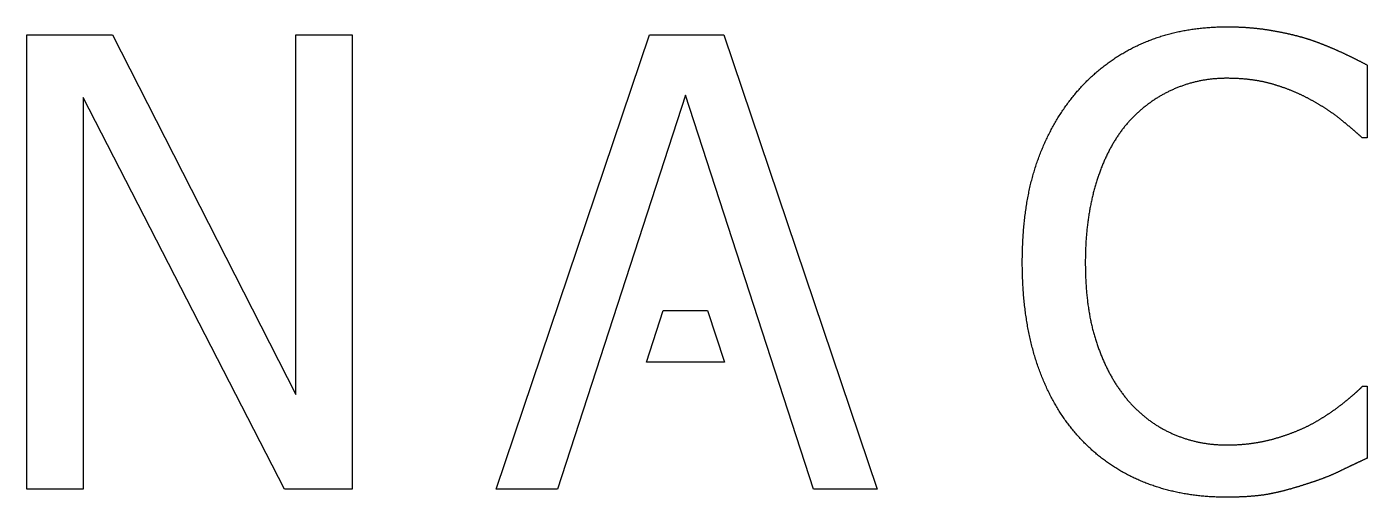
# Model space of a CAD drawing. Extents: x 63 to 563, y 268 to 768.
# Drawn here: x 335.1 to 423.5, y 410.7 to 441.8 of the extents above; entities that cross this region are included whole.
import ezdxf

# ---------------------------------------------------------------- set-up
doc = ezdxf.new("R2010")
doc.units = 0
doc.header["$LTSCALE"] = 2
doc.header["$MEASUREMENT"] = 0
doc.layers.get('0').update_dxf_attribs({"linetype": 'CONTINUOUS'})

msp = doc.modelspace()

# ---------------------------------------------------------------- linework, layer by layer
at = {"color": 1}
for points in [[(423.135, 434.491), (423.118, 434.506), (423.1, 434.522), (423.083, 434.538), (423.065, 434.554), (423.047, 434.57), (423.029, 434.586), (423.011, 434.602), (422.992, 434.619), (422.974, 434.635), (422.955, 434.652), (422.936, 434.668), (422.917, 434.685), (422.898, 434.702), (422.879, 434.719), (422.86, 434.736), (422.84, 434.753), (422.82, 434.77), (422.801, 434.787), (422.781, 434.805), (422.761, 434.822), (422.74, 434.84), (422.72, 434.857), (422.699, 434.875), (422.679, 434.893), (422.658, 434.911), (422.637, 434.929), (422.616, 434.947), (422.595, 434.966), (422.573, 434.984), (422.552, 435.002), (422.53, 435.021), (422.508, 435.039), (422.486, 435.058), (422.464, 435.077), (422.442, 435.096), (422.419, 435.115), (422.397, 435.134), (422.374, 435.153), (422.351, 435.173), (422.328, 435.192), (422.305, 435.212), (422.282, 435.231), (422.258, 435.251), (422.235, 435.271), (422.211, 435.291), (422.187, 435.311), (422.163, 435.331), (422.139, 435.351), (422.115, 435.371), (422.09, 435.392), (422.066, 435.412), (422.041, 435.433), (422.016, 435.453), (421.991, 435.474), (421.966, 435.495), (421.941, 435.516), (421.915, 435.537), (421.89, 435.558), (421.864, 435.579), (421.838, 435.601), (421.812, 435.622), (421.786, 435.643), (421.759, 435.665), (421.733, 435.686), (421.706, 435.708), (421.679, 435.729), (421.652, 435.75), (421.625, 435.772), (421.597, 435.793), (421.569, 435.814), (421.542, 435.836), (421.514, 435.857), (421.485, 435.878), (421.457, 435.9), (421.428, 435.921), (421.4, 435.942), (421.371, 435.963), (421.342, 435.985), (421.312, 436.006), (421.283, 436.027), (421.253, 436.048), (421.223, 436.07), (421.193, 436.091), (421.163, 436.112), (421.133, 436.133), (421.102, 436.154), (421.071, 436.175), (421.041, 436.196), (421.009, 436.217), (420.978, 436.239), (420.947, 436.26), (420.915, 436.281), (420.883, 436.302), (420.851, 436.323), (420.819, 436.344), (420.787, 436.365), (420.754, 436.386), (420.721, 436.407), (420.689, 436.428), (420.655, 436.449), (420.622, 436.47), (420.589, 436.491), (420.555, 436.512), (420.521, 436.533), (420.487, 436.553), (420.453, 436.574), (420.419, 436.595), (420.384, 436.616), (420.35, 436.637), (420.315, 436.658), (420.28, 436.679), (420.244, 436.7), (420.209, 436.72), (420.173, 436.741), (420.137, 436.762), (420.101, 436.783), (420.065, 436.803), (420.029, 436.824), (419.992, 436.845), (419.956, 436.866), (419.919, 436.886), (419.882, 436.907), (419.844, 436.928), (419.807, 436.948), (419.771, 436.968), (419.735, 436.988), (419.699, 437.008), (419.662, 437.027), (419.626, 437.047), (419.589, 437.066), (419.553, 437.085), (419.516, 437.104), (419.479, 437.123), (419.442, 437.142), (419.405, 437.161), (419.368, 437.179), (419.331, 437.198), (419.293, 437.216), (419.256, 437.234), (419.218, 437.252), (419.18, 437.27), (419.143, 437.288), (419.105, 437.306), (419.067, 437.324), (419.029, 437.341), (418.991, 437.359), (418.952, 437.376), (418.914, 437.393), (418.875, 437.41), (418.837, 437.427), (418.798, 437.444), (418.759, 437.461), (418.72, 437.478), (418.681, 437.494), (418.642, 437.511), (418.603, 437.527), (418.564, 437.543), (418.524, 437.559), (418.485, 437.575), (418.445, 437.591), (418.405, 437.607), (418.366, 437.622), (418.326, 437.638), (418.286, 437.653), (418.245, 437.668), (418.205, 437.684), (418.165, 437.699), (418.124, 437.714), (418.084, 437.728), (418.043, 437.743), (418.002, 437.758), (417.962, 437.772), (417.921, 437.786), (417.88, 437.801), (417.838, 437.815), (417.797, 437.829), (417.756, 437.843), (417.714, 437.856), (417.673, 437.87), (417.631, 437.884), (417.589, 437.897), (417.547, 437.91), (417.505, 437.924), (417.463, 437.937), (417.421, 437.95), (417.379, 437.963), (417.336, 437.975), (417.294, 437.988), (417.251, 438), (417.208, 438.013), (417.165, 438.025), (417.122, 438.037), (417.078, 438.048), (417.035, 438.06), (416.991, 438.071), (416.947, 438.082), (416.902, 438.093), (416.858, 438.103), (416.813, 438.114), (416.768, 438.124), (416.723, 438.134), (416.678, 438.144), (416.633, 438.154), (416.587, 438.163), (416.541, 438.172), (416.495, 438.181), (416.449, 438.19), (416.402, 438.199), (416.356, 438.207), (416.309, 438.216), (416.262, 438.224), (416.214, 438.232), (416.167, 438.239), (416.119, 438.247), (416.071, 438.254), (416.023, 438.261), (415.975, 438.268), (415.926, 438.274), (415.878, 438.281), (415.829, 438.287), (415.78, 438.293), (415.731, 438.299), (415.681, 438.305), (415.632, 438.31), (415.582, 438.316), (415.532, 438.321), (415.481, 438.326), (415.431, 438.33), (415.38, 438.335), (415.329, 438.339), (415.278, 438.343), (415.227, 438.347), (415.176, 438.351), (415.124, 438.354), (415.072, 438.357), (415.02, 438.36), (414.968, 438.363), (414.915, 438.366), (414.863, 438.368), (414.81, 438.371), (414.757, 438.373), (414.704, 438.375), (414.65, 438.376), (414.597, 438.378), (414.543, 438.379), (414.489, 438.38), (414.434, 438.381), (414.38, 438.382), (414.325, 438.382), (414.271, 438.383), (414.215, 438.383), (414.155, 438.383), (414.095, 438.382), (414.034, 438.381), (413.974, 438.38), (413.914, 438.378), (413.854, 438.376), (413.795, 438.373), (413.735, 438.37), (413.675, 438.367), (413.616, 438.363), (413.556, 438.359), (413.497, 438.355), (413.438, 438.35), (413.379, 438.344), (413.32, 438.339), (413.261, 438.333), (413.202, 438.326), (413.143, 438.319), (413.085, 438.312), (413.026, 438.304), (412.968, 438.296), (412.909, 438.288), (412.851, 438.279), (412.793, 438.27), (412.735, 438.26), (412.677, 438.25), (412.62, 438.24), (412.562, 438.229), (412.504, 438.218), (412.447, 438.206), (412.39, 438.195), (412.332, 438.182), (412.275, 438.169), (412.218, 438.156), (412.161, 438.143), (412.104, 438.129), (412.047, 438.115), (411.991, 438.1), (411.934, 438.085), (411.878, 438.069), (411.822, 438.053), (411.765, 438.037), (411.709, 438.021), (411.653, 438.003), (411.597, 437.986), (411.541, 437.968), (411.486, 437.95), (411.43, 437.931), (411.374, 437.912), (411.319, 437.893), (411.264, 437.873), (411.209, 437.853), (411.153, 437.832), (411.098, 437.811), (411.044, 437.79), (410.989, 437.768), (410.934, 437.746), (410.879, 437.724), (410.825, 437.701), (410.771, 437.677), (410.716, 437.654), (410.662, 437.63), (410.608, 437.605), (410.554, 437.58), (410.5, 437.555), (410.447, 437.529), (410.393, 437.503), (410.34, 437.477), (410.287, 437.45), (410.235, 437.423), (410.182, 437.396), (410.13, 437.368), (410.078, 437.34), (410.026, 437.312), (409.974, 437.283), (409.923, 437.254), (409.871, 437.224), (409.82, 437.194), (409.77, 437.164), (409.719, 437.134), (409.669, 437.103), (409.618, 437.071), (409.568, 437.04), (409.519, 437.008), (409.469, 436.975), (409.42, 436.943), (409.371, 436.91), (409.322, 436.876), (409.273, 436.842), (409.225, 436.808), (409.176, 436.774), (409.128, 436.739), (409.08, 436.704), (409.033, 436.668), (408.985, 436.632), (408.938, 436.596), (408.891, 436.559), (408.844, 436.522), (408.798, 436.485), (408.751, 436.447), (408.705, 436.409), (408.659, 436.371), (408.613, 436.332), (408.568, 436.293), (408.522, 436.254), (408.477, 436.214), (408.432, 436.174), (408.388, 436.133), (408.343, 436.092), (408.299, 436.051), (408.255, 436.009), (408.211, 435.967), (408.167, 435.925), (408.124, 435.882), (408.081, 435.839), (408.038, 435.796), (407.995, 435.752), (407.952, 435.708), (407.91, 435.664), (407.868, 435.619), (407.826, 435.574), (407.784, 435.528), (407.743, 435.482), (407.701, 435.436), (407.66, 435.39), (407.619, 435.343), (407.579, 435.295), (407.539, 435.247), (407.499, 435.198), (407.46, 435.149), (407.421, 435.099), (407.383, 435.049), (407.345, 434.999), (407.307, 434.948), (407.269, 434.897), (407.231, 434.845), (407.194, 434.793), (407.157, 434.741), (407.121, 434.688), (407.084, 434.635), (407.048, 434.582), (407.012, 434.528), (406.977, 434.473), (406.942, 434.419), (406.907, 434.364), (406.872, 434.308), (406.838, 434.252), (406.804, 434.196), (406.77, 434.139), (406.736, 434.082), (406.703, 434.025), (406.67, 433.967), (406.637, 433.909), (406.605, 433.85), (406.572, 433.791), (406.54, 433.732), (406.509, 433.672), (406.477, 433.612), (406.446, 433.551), (406.416, 433.49), (406.385, 433.429), (406.355, 433.367), (406.325, 433.305), (406.295, 433.242), (406.266, 433.179), (406.237, 433.116), (406.208, 433.052), (406.179, 432.988), (406.151, 432.924), (406.123, 432.859), (406.095, 432.793), (406.068, 432.728), (406.04, 432.662), (406.013, 432.595), (405.987, 432.528), (405.96, 432.461), (405.934, 432.393), (405.909, 432.325), (405.883, 432.257), (405.858, 432.188), (405.833, 432.119), (405.808, 432.049), (405.784, 431.979), (405.76, 431.909), (405.736, 431.838), (405.712, 431.767), (405.689, 431.696), (405.666, 431.624), (405.643, 431.551), (405.62, 431.478), (405.598, 431.405), (405.576, 431.332), (405.555, 431.258), (405.534, 431.184), (405.513, 431.11), (405.492, 431.036), (405.472, 430.961), (405.453, 430.886), (405.433, 430.81), (405.414, 430.735), (405.395, 430.659), (405.377, 430.582), (405.359, 430.506), (405.341, 430.429), (405.324, 430.352), (405.307, 430.275), (405.291, 430.197), (405.274, 430.119), (405.258, 430.041), (405.243, 429.962), (405.228, 429.883), (405.213, 429.804), (405.198, 429.725), (405.184, 429.645), (405.17, 429.565), (405.157, 429.485), (405.144, 429.405), (405.131, 429.324), (405.118, 429.243), (405.106, 429.161), (405.095, 429.08), (405.083, 428.998), (405.072, 428.916), (405.062, 428.833), (405.051, 428.751), (405.041, 428.667), (405.032, 428.584), (405.023, 428.501), (405.014, 428.417), (405.005, 428.332), (404.997, 428.248), (404.989, 428.163), (404.981, 428.078), (404.974, 427.993), (404.967, 427.907), (404.961, 427.821), (404.955, 427.735), (404.949, 427.649), (404.944, 427.562), (404.939, 427.475), (404.934, 427.388), (404.929, 427.3), (404.925, 427.212), (404.922, 427.124), (404.918, 427.036), (404.915, 426.947), (404.913, 426.858), (404.911, 426.769), (404.909, 426.679), (404.907, 426.589), (404.906, 426.499), (404.905, 426.409), (404.904, 426.318), (404.904, 426.227), (404.904, 426.13), (404.905, 426.034), (404.906, 425.937), (404.907, 425.842), (404.909, 425.746), (404.911, 425.651), (404.913, 425.557), (404.916, 425.463), (404.919, 425.369), (404.923, 425.276), (404.927, 425.183), (404.931, 425.091), (404.935, 424.999), (404.94, 424.908), (404.946, 424.817), (404.951, 424.726), (404.957, 424.636), (404.964, 424.546), (404.971, 424.457), (404.978, 424.368), (404.985, 424.279), (404.993, 424.191), (405.002, 424.104), (405.01, 424.017), (405.019, 423.93), (405.029, 423.844), (405.038, 423.758), (405.048, 423.672), (405.059, 423.587), (405.07, 423.503), (405.081, 423.418), (405.093, 423.335), (405.105, 423.251), (405.117, 423.168), (405.13, 423.086), (405.143, 423.004), (405.156, 422.922), (405.17, 422.841), (405.184, 422.76), (405.199, 422.68), (405.213, 422.6), (405.229, 422.521), (405.244, 422.441), (405.26, 422.363), (405.277, 422.285), (405.293, 422.207), (405.311, 422.13), (405.328, 422.053), (405.346, 421.976), (405.364, 421.9), (405.383, 421.824), (405.402, 421.749), (405.421, 421.674), (405.441, 421.6), (405.461, 421.526), (405.481, 421.453), (405.502, 421.38), (405.523, 421.307), (405.544, 421.235), (405.566, 421.163), (405.589, 421.092), (405.611, 421.021), (405.634, 420.95), (405.658, 420.88), (405.681, 420.811), (405.705, 420.741), (405.729, 420.672), (405.754, 420.603), (405.778, 420.535), (405.803, 420.467), (405.829, 420.399), (405.854, 420.332), (405.88, 420.265), (405.906, 420.199), (405.932, 420.132), (405.959, 420.066), (405.986, 420.001), (406.013, 419.935), (406.04, 419.871), (406.068, 419.806), (406.096, 419.742), (406.124, 419.678), (406.153, 419.614), (406.182, 419.551), (406.211, 419.488), (406.24, 419.426), (406.27, 419.364), (406.299, 419.302), (406.33, 419.24), (406.36, 419.179), (406.391, 419.118), (406.422, 419.058), (406.453, 418.998), (406.484, 418.938), (406.516, 418.879), (406.548, 418.82), (406.58, 418.761), (406.613, 418.703), (406.646, 418.645), (406.679, 418.587), (406.712, 418.53), (406.746, 418.473), (406.78, 418.416), (406.814, 418.36), (406.849, 418.304), (406.883, 418.248), (406.918, 418.193), (406.954, 418.138), (406.989, 418.083), (407.025, 418.029), (407.061, 417.975), (407.098, 417.921), (407.134, 417.868), (407.171, 417.815), (407.208, 417.763), (407.246, 417.711), (407.284, 417.659), (407.322, 417.607), (407.36, 417.556), (407.398, 417.505), (407.437, 417.455), (407.476, 417.405), (407.516, 417.355), (407.555, 417.305), (407.595, 417.256), (407.635, 417.208), (407.676, 417.159), (407.716, 417.113), (407.756, 417.066), (407.796, 417.021), (407.837, 416.975), (407.878, 416.93), (407.918, 416.885), (407.96, 416.841), (408.001, 416.797), (408.043, 416.753), (408.085, 416.71), (408.127, 416.667), (408.169, 416.625), (408.211, 416.583), (408.254, 416.541), (408.297, 416.499), (408.34, 416.458), (408.383, 416.417), (408.427, 416.377), (408.47, 416.337), (408.514, 416.297), (408.558, 416.258), (408.603, 416.219), (408.647, 416.181), (408.692, 416.142), (408.737, 416.105), (408.782, 416.067), (408.828, 416.03), (408.873, 415.993), (408.919, 415.957), (408.965, 415.921), (409.011, 415.885), (409.058, 415.85), (409.105, 415.815), (409.152, 415.78), (409.199, 415.746), (409.246, 415.712), (409.293, 415.679), (409.341, 415.645), (409.389, 415.613), (409.437, 415.58), (409.486, 415.548), (409.534, 415.516), (409.583, 415.485), (409.632, 415.454), (409.681, 415.424), (409.731, 415.393), (409.78, 415.363), (409.83, 415.334), (409.88, 415.305), (409.93, 415.276), (409.981, 415.248), (410.032, 415.219), (410.082, 415.192), (410.134, 415.164), (410.185, 415.137), (410.236, 415.111), (410.288, 415.084), (410.34, 415.059), (410.392, 415.033), (410.445, 415.008), (410.497, 414.983), (410.55, 414.959), (410.603, 414.934), (410.656, 414.911), (410.71, 414.887), (410.763, 414.864), (410.816, 414.842), (410.87, 414.82), (410.924, 414.798), (410.978, 414.776), (411.032, 414.755), (411.086, 414.734), (411.14, 414.714), (411.194, 414.694), (411.248, 414.674), (411.303, 414.655), (411.357, 414.636), (411.412, 414.618), (411.467, 414.6), (411.522, 414.582), (411.577, 414.564), (411.632, 414.547), (411.687, 414.531), (411.742, 414.514), (411.797, 414.499), (411.853, 414.483), (411.908, 414.468), (411.964, 414.453), (412.02, 414.439), (412.076, 414.425), (412.132, 414.411), (412.188, 414.398), (412.244, 414.385), (412.3, 414.372), (412.357, 414.36), (412.413, 414.349), (412.47, 414.337), (412.527, 414.326), (412.583, 414.315), (412.64, 414.305), (412.697, 414.295), (412.754, 414.286), (412.812, 414.277), (412.869, 414.268), (412.926, 414.259), (412.984, 414.251), (413.041, 414.244), (413.099, 414.236), (413.157, 414.229), (413.215, 414.223), (413.273, 414.217), (413.331, 414.211), (413.389, 414.206), (413.448, 414.2), (413.506, 414.196), (413.565, 414.192), (413.623, 414.188), (413.682, 414.184), (413.741, 414.181), (413.8, 414.178), (413.859, 414.176), (413.918, 414.174), (413.977, 414.172), (414.037, 414.171), (414.096, 414.17), (414.156, 414.169), (414.215, 414.169), (414.27, 414.169), (414.324, 414.169), (414.378, 414.17), (414.432, 414.171), (414.486, 414.172), (414.539, 414.173), (414.593, 414.174), (414.646, 414.176), (414.7, 414.177), (414.753, 414.179), (414.806, 414.182), (414.859, 414.184), (414.912, 414.187), (414.964, 414.19), (415.017, 414.193), (415.069, 414.196), (415.121, 414.199), (415.174, 414.203), (415.226, 414.207), (415.277, 414.211), (415.329, 414.215), (415.381, 414.22), (415.432, 414.225), (415.484, 414.23), (415.535, 414.235), (415.586, 414.24), (415.637, 414.246), (415.688, 414.252), (415.739, 414.258), (415.789, 414.264), (415.84, 414.27), (415.89, 414.277), (415.941, 414.284), (415.991, 414.291), (416.041, 414.298), (416.091, 414.306), (416.14, 414.313), (416.19, 414.321), (416.239, 414.329), (416.289, 414.338), (416.338, 414.346), (416.387, 414.355), (416.436, 414.364), (416.485, 414.373), (416.534, 414.383), (416.582, 414.392), (416.631, 414.402), (416.679, 414.412), (416.727, 414.422), (416.775, 414.433), (416.823, 414.443), (416.871, 414.454), (416.919, 414.465), (416.967, 414.477), (417.014, 414.488), (417.061, 414.5), (417.109, 414.512), (417.156, 414.524), (417.203, 414.536), (417.249, 414.549), (417.296, 414.561), (417.343, 414.574), (417.389, 414.588), (417.436, 414.601), (417.482, 414.615), (417.528, 414.628), (417.574, 414.642), (417.619, 414.656), (417.665, 414.67), (417.71, 414.684), (417.755, 414.698), (417.8, 414.712), (417.845, 414.726), (417.89, 414.741), (417.934, 414.755), (417.979, 414.77), (418.023, 414.785), (418.067, 414.799), (418.111, 414.814), (418.155, 414.829), (418.198, 414.845), (418.242, 414.86), (418.285, 414.875), (418.328, 414.891), (418.371, 414.906), (418.414, 414.922), (418.456, 414.938), (418.499, 414.953), (418.541, 414.969), (418.583, 414.985), (418.625, 415.002), (418.667, 415.018), (418.708, 415.034), (418.75, 415.051), (418.791, 415.067), (418.832, 415.084), (418.873, 415.101), (418.914, 415.118), (418.954, 415.135), (418.995, 415.152), (419.035, 415.169), (419.075, 415.186), (419.115, 415.204), (419.155, 415.221), (419.195, 415.239), (419.234, 415.256), (419.274, 415.274), (419.313, 415.292), (419.352, 415.31), (419.391, 415.328), (419.429, 415.346), (419.468, 415.365), (419.506, 415.383), (419.544, 415.402), (419.582, 415.42), (419.62, 415.439), (419.658, 415.458), (419.695, 415.477), (419.733, 415.496), (419.77, 415.515), (419.807, 415.534), (419.844, 415.554), (419.881, 415.573), (419.917, 415.593), (419.954, 415.612), (419.99, 415.632), (420.026, 415.652), (420.06, 415.672), (420.095, 415.692), (420.129, 415.712), (420.163, 415.732), (420.196, 415.752), (420.23, 415.772), (420.264, 415.792), (420.297, 415.812), (420.33, 415.832), (420.363, 415.852), (420.396, 415.872), (420.429, 415.892), (420.462, 415.912), (420.495, 415.932), (420.527, 415.952), (420.559, 415.972), (420.592, 415.992), (420.624, 416.012), (420.656, 416.032), (420.687, 416.052), (420.719, 416.073), (420.75, 416.093), (420.782, 416.113), (420.813, 416.133), (420.844, 416.153), (420.875, 416.174), (420.906, 416.194), (420.936, 416.214), (420.967, 416.234), (420.997, 416.255), (421.027, 416.275), (421.057, 416.295), (421.087, 416.315), (421.117, 416.336), (421.147, 416.356), (421.176, 416.376), (421.206, 416.397), (421.235, 416.417), (421.264, 416.437), (421.293, 416.458), (421.322, 416.478), (421.351, 416.499), (421.379, 416.519), (421.408, 416.54), (421.436, 416.56), (421.464, 416.58), (421.492, 416.601), (421.52, 416.621), (421.548, 416.642), (421.575, 416.662), (421.603, 416.683), (421.63, 416.703), (421.657, 416.724), (421.684, 416.745), (421.711, 416.765), (421.738, 416.786), (421.765, 416.806), (421.791, 416.827), (421.817, 416.847), (421.844, 416.868), (421.87, 416.889), (421.896, 416.909), (421.921, 416.93), (421.947, 416.951), (421.973, 416.971), (421.998, 416.992), (422.023, 417.012), (422.048, 417.032), (422.073, 417.053), (422.097, 417.073), (422.122, 417.093), (422.146, 417.113), (422.17, 417.132), (422.194, 417.152), (422.218, 417.172), (422.241, 417.191), (422.265, 417.211), (422.288, 417.23), (422.311, 417.249), (422.334, 417.268), (422.356, 417.287), (422.379, 417.306), (422.401, 417.325), (422.423, 417.344), (422.445, 417.363), (422.467, 417.381), (422.489, 417.4), (422.51, 417.418), (422.532, 417.436), (422.553, 417.454), (422.574, 417.472), (422.594, 417.49), (422.615, 417.508), (422.635, 417.526), (422.656, 417.544), (422.676, 417.561), (422.695, 417.579), (422.715, 417.596), (422.735, 417.614), (422.754, 417.631), (422.773, 417.648), (422.792, 417.665), (422.811, 417.682), (422.83, 417.699), (422.848, 417.715), (422.867, 417.732), (422.885, 417.748), (422.903, 417.765), (422.92, 417.781), (422.938, 417.797), (422.955, 417.814), (422.973, 417.83), (422.99, 417.846), (423.007, 417.861), (423.023, 417.877), (423.04, 417.893), (423.056, 417.908), (423.073, 417.924), (423.089, 417.939), (423.105, 417.954), (423.12, 417.97), (423.136, 417.985), (423.151, 418), (423.166, 418.015), (423.181, 418.029), (423.196, 418.044), (423.211, 418.059), (423.502, 418.059), (423.502, 413.294), (423.471, 413.279), (423.44, 413.265), (423.408, 413.25), (423.377, 413.236), (423.346, 413.221), (423.315, 413.207), (423.284, 413.192), (423.253, 413.178), (423.222, 413.163), (423.191, 413.149), (423.161, 413.135), (423.13, 413.12), (423.099, 413.106), (423.069, 413.092), (423.038, 413.077), (423.008, 413.063), (422.977, 413.049), (422.947, 413.035), (422.917, 413.021), (422.887, 413.006), (422.856, 412.992), (422.826, 412.978), (422.796, 412.964), (422.766, 412.95), (422.736, 412.936), (422.706, 412.922), (422.677, 412.907), (422.647, 412.893), (422.617, 412.879), (422.588, 412.865), (422.558, 412.851), (422.529, 412.837), (422.499, 412.823), (422.47, 412.809), (422.441, 412.796), (422.411, 412.782), (422.382, 412.768), (422.353, 412.754), (422.324, 412.74), (422.295, 412.726), (422.266, 412.712), (422.237, 412.699), (422.208, 412.685), (422.179, 412.671), (422.151, 412.657), (422.122, 412.644), (422.093, 412.63), (422.065, 412.616), (422.036, 412.603), (422.008, 412.589), (421.98, 412.575), (421.951, 412.562), (421.923, 412.548), (421.895, 412.534), (421.867, 412.521), (421.839, 412.507), (421.811, 412.494), (421.783, 412.48), (421.755, 412.467), (421.727, 412.453), (421.7, 412.44), (421.672, 412.426), (421.644, 412.413), (421.617, 412.4), (421.589, 412.386), (421.561, 412.373), (421.533, 412.36), (421.505, 412.346), (421.476, 412.333), (421.447, 412.32), (421.419, 412.306), (421.39, 412.293), (421.36, 412.28), (421.331, 412.267), (421.301, 412.253), (421.272, 412.24), (421.242, 412.227), (421.212, 412.214), (421.181, 412.201), (421.151, 412.188), (421.12, 412.175), (421.089, 412.162), (421.058, 412.148), (421.027, 412.135), (420.996, 412.122), (420.964, 412.109), (420.933, 412.096), (420.901, 412.083), (420.869, 412.071), (420.836, 412.058), (420.804, 412.045), (420.771, 412.032), (420.739, 412.019), (420.706, 412.006), (420.672, 411.993), (420.639, 411.98), (420.605, 411.968), (420.572, 411.955), (420.538, 411.942), (420.504, 411.929), (420.47, 411.917), (420.435, 411.904), (420.4, 411.891), (420.366, 411.878), (420.331, 411.866), (420.296, 411.853), (420.26, 411.841), (420.225, 411.828), (420.189, 411.815), (420.153, 411.803), (420.117, 411.79), (420.081, 411.778), (420.044, 411.765), (420.008, 411.753), (419.971, 411.74), (419.934, 411.728), (419.897, 411.715), (419.859, 411.703), (419.822, 411.69), (419.784, 411.678), (419.746, 411.666), (419.708, 411.653), (419.67, 411.641), (419.632, 411.629), (419.593, 411.616), (419.554, 411.604), (419.515, 411.592), (419.474, 411.578), (419.433, 411.565), (419.392, 411.551), (419.351, 411.538), (419.31, 411.524), (419.269, 411.511), (419.228, 411.498), (419.188, 411.485), (419.147, 411.472), (419.107, 411.459), (419.066, 411.447), (419.026, 411.434), (418.986, 411.422), (418.946, 411.41), (418.906, 411.397), (418.866, 411.385), (418.826, 411.373), (418.787, 411.361), (418.747, 411.35), (418.708, 411.338), (418.668, 411.326), (418.629, 411.315), (418.59, 411.304), (418.551, 411.292), (418.512, 411.281), (418.473, 411.27), (418.434, 411.259), (418.395, 411.249), (418.357, 411.238), (418.318, 411.227), (418.28, 411.217), (418.242, 411.206), (418.203, 411.196), (418.165, 411.186), (418.127, 411.176), (418.089, 411.166), (418.051, 411.156), (418.014, 411.147), (417.976, 411.137), (417.939, 411.127), (417.901, 411.118), (417.864, 411.109), (417.827, 411.1), (417.789, 411.091), (417.752, 411.082), (417.715, 411.073), (417.679, 411.064), (417.642, 411.055), (417.605, 411.047), (417.569, 411.038), (417.532, 411.03), (417.496, 411.022), (417.459, 411.014), (417.423, 411.006), (417.387, 410.998), (417.351, 410.99), (417.315, 410.983), (417.279, 410.975), (417.244, 410.968), (417.208, 410.96), (417.173, 410.953), (417.137, 410.946), (417.102, 410.939), (417.067, 410.932), (417.031, 410.925), (416.995, 410.919), (416.959, 410.912), (416.922, 410.906), (416.885, 410.899), (416.848, 410.893), (416.811, 410.887), (416.773, 410.881), (416.734, 410.875), (416.696, 410.869), (416.657, 410.863), (416.618, 410.858), (416.578, 410.852), (416.538, 410.847), (416.498, 410.842), (416.457, 410.837), (416.416, 410.832), (416.375, 410.827), (416.333, 410.822), (416.291, 410.817), (416.249, 410.812), (416.206, 410.808), (416.163, 410.804), (416.12, 410.799), (416.076, 410.795), (416.032, 410.791), (415.988, 410.787), (415.943, 410.783), (415.898, 410.779), (415.853, 410.776), (415.807, 410.772), (415.761, 410.769), (415.715, 410.766), (415.668, 410.762), (415.621, 410.759), (415.574, 410.756), (415.526, 410.753), (415.478, 410.751), (415.43, 410.748), (415.381, 410.745), (415.332, 410.743), (415.282, 410.741), (415.233, 410.738), (415.183, 410.736), (415.132, 410.734), (415.081, 410.732), (415.03, 410.731), (414.979, 410.729), (414.927, 410.727), (414.875, 410.726), (414.823, 410.725), (414.77, 410.723), (414.717, 410.722), (414.663, 410.721), (414.609, 410.72), (414.555, 410.719), (414.501, 410.719), (414.446, 410.718), (414.391, 410.718), (414.335, 410.717), (414.28, 410.717), (414.223, 410.717), (414.167, 410.717), (414.075, 410.717), (413.984, 410.718), (413.892, 410.719), (413.801, 410.721), (413.71, 410.723), (413.62, 410.725), (413.529, 410.729), (413.439, 410.732), (413.349, 410.736), (413.259, 410.741), (413.17, 410.746), (413.08, 410.752), (412.991, 410.758), (412.902, 410.765), (412.814, 410.772), (412.725, 410.779), (412.637, 410.787), (412.549, 410.796), (412.461, 410.805), (412.374, 410.814), (412.286, 410.824), (412.199, 410.835), (412.113, 410.846), (412.026, 410.857), (411.939, 410.869), (411.853, 410.882), (411.767, 410.895), (411.682, 410.908), (411.596, 410.922), (411.511, 410.936), (411.426, 410.951), (411.341, 410.967), (411.256, 410.983), (411.172, 410.999), (411.088, 411.016), (411.004, 411.033), (410.92, 411.051), (410.836, 411.069), (410.753, 411.088), (410.67, 411.107), (410.587, 411.127), (410.504, 411.147), (410.422, 411.168), (410.34, 411.189), (410.258, 411.211), (410.176, 411.233), (410.095, 411.256), (410.013, 411.279), (409.932, 411.303), (409.851, 411.327), (409.771, 411.352), (409.69, 411.377), (409.61, 411.403), (409.53, 411.429), (409.451, 411.455), (409.371, 411.482), (409.292, 411.51), (409.213, 411.538), (409.134, 411.567), (409.055, 411.596), (408.977, 411.625), (408.899, 411.655), (408.821, 411.686), (408.743, 411.717), (408.666, 411.748), (408.589, 411.78), (408.512, 411.813), (408.436, 411.846), (408.36, 411.879), (408.284, 411.913), (408.208, 411.948), (408.133, 411.983), (408.059, 412.018), (407.984, 412.054), (407.91, 412.09), (407.836, 412.127), (407.763, 412.164), (407.69, 412.202), (407.617, 412.241), (407.545, 412.279), (407.473, 412.319), (407.401, 412.359), (407.329, 412.399), (407.258, 412.44), (407.188, 412.481), (407.117, 412.523), (407.047, 412.565), (406.977, 412.608), (406.908, 412.651), (406.839, 412.695), (406.77, 412.739), (406.702, 412.783), (406.634, 412.829), (406.566, 412.874), (406.498, 412.92), (406.431, 412.967), (406.364, 413.014), (406.298, 413.062), (406.232, 413.11), (406.166, 413.159), (406.101, 413.208), (406.036, 413.257), (405.971, 413.307), (405.906, 413.358), (405.842, 413.409), (405.778, 413.46), (405.715, 413.512), (405.652, 413.565), (405.589, 413.618), (405.527, 413.671), (405.464, 413.725), (405.403, 413.78), (405.341, 413.835), (405.28, 413.89), (405.219, 413.946), (405.159, 414.002), (405.099, 414.059), (405.039, 414.117), (404.979, 414.175), (404.92, 414.233), (404.861, 414.292), (404.803, 414.351), (404.745, 414.411), (404.687, 414.471), (404.629, 414.532), (404.572, 414.593), (404.515, 414.655), (404.459, 414.717), (404.403, 414.779), (404.347, 414.841), (404.292, 414.904), (404.237, 414.967), (404.183, 415.031), (404.129, 415.096), (404.075, 415.161), (404.022, 415.226), (403.969, 415.292), (403.916, 415.358), (403.864, 415.425), (403.813, 415.492), (403.762, 415.56), (403.711, 415.628), (403.66, 415.697), (403.61, 415.766), (403.561, 415.836), (403.512, 415.906), (403.463, 415.977), (403.414, 416.048), (403.367, 416.119), (403.319, 416.192), (403.272, 416.264), (403.225, 416.337), (403.179, 416.411), (403.133, 416.485), (403.087, 416.559), (403.042, 416.634), (402.997, 416.71), (402.953, 416.786), (402.909, 416.862), (402.865, 416.939), (402.822, 417.017), (402.78, 417.095), (402.737, 417.173), (402.695, 417.252), (402.654, 417.331), (402.613, 417.411), (402.572, 417.491), (402.532, 417.572), (402.492, 417.653), (402.452, 417.735), (402.413, 417.817), (402.375, 417.9), (402.336, 417.983), (402.298, 418.067), (402.261, 418.151), (402.224, 418.236), (402.187, 418.321), (402.151, 418.406), (402.115, 418.493), (402.08, 418.579), (402.045, 418.666), (402.01, 418.754), (401.976, 418.842), (401.942, 418.93), (401.908, 419.019), (401.875, 419.109), (401.843, 419.199), (401.81, 419.289), (401.779, 419.38), (401.747, 419.471), (401.716, 419.563), (401.686, 419.656), (401.656, 419.748), (401.626, 419.842), (401.597, 419.935), (401.569, 420.029), (401.54, 420.124), (401.513, 420.219), (401.486, 420.314), (401.459, 420.41), (401.433, 420.506), (401.407, 420.603), (401.382, 420.7), (401.358, 420.797), (401.333, 420.895), (401.31, 420.994), (401.286, 421.093), (401.264, 421.192), (401.242, 421.291), (401.22, 421.392), (401.199, 421.492), (401.178, 421.593), (401.158, 421.695), (401.138, 421.797), (401.118, 421.899), (401.1, 422.002), (401.081, 422.105), (401.064, 422.208), (401.046, 422.312), (401.029, 422.417), (401.013, 422.522), (400.997, 422.627), (400.982, 422.733), (400.967, 422.839), (400.952, 422.946), (400.939, 423.053), (400.925, 423.16), (400.912, 423.268), (400.9, 423.377), (400.888, 423.485), (400.876, 423.595), (400.865, 423.704), (400.855, 423.814), (400.845, 423.925), (400.835, 424.036), (400.826, 424.147), (400.818, 424.259), (400.81, 424.372), (400.802, 424.484), (400.795, 424.597), (400.788, 424.711), (400.782, 424.825), (400.777, 424.94), (400.772, 425.054), (400.767, 425.17), (400.763, 425.286), (400.759, 425.402), (400.756, 425.518), (400.753, 425.635), (400.751, 425.753), (400.749, 425.871), (400.748, 425.989), (400.747, 426.108), (400.747, 426.227), (400.747, 426.346), (400.748, 426.464), (400.749, 426.581), (400.751, 426.698), (400.753, 426.815), (400.756, 426.931), (400.759, 427.046), (400.762, 427.161), (400.766, 427.276), (400.771, 427.39), (400.776, 427.504), (400.781, 427.617), (400.787, 427.729), (400.794, 427.842), (400.801, 427.953), (400.808, 428.064), (400.816, 428.175), (400.824, 428.285), (400.833, 428.395), (400.842, 428.504), (400.852, 428.613), (400.862, 428.722), (400.873, 428.829), (400.884, 428.937), (400.896, 429.044), (400.908, 429.15), (400.921, 429.256), (400.934, 429.361), (400.947, 429.466), (400.961, 429.571), (400.976, 429.675), (400.991, 429.778), (401.006, 429.881), (401.022, 429.984), (401.039, 430.086), (401.056, 430.187), (401.073, 430.288), (401.091, 430.389), (401.109, 430.489), (401.128, 430.589), (401.147, 430.688), (401.167, 430.787), (401.187, 430.885), (401.208, 430.982), (401.229, 431.08), (401.251, 431.176), (401.273, 431.273), (401.296, 431.368), (401.319, 431.464), (401.342, 431.559), (401.367, 431.653), (401.391, 431.747), (401.416, 431.84), (401.442, 431.933), (401.468, 432.025), (401.494, 432.117), (401.521, 432.209), (401.548, 432.3), (401.576, 432.39), (401.604, 432.48), (401.633, 432.57), (401.663, 432.659), (401.692, 432.747), (401.723, 432.835), (401.753, 432.923), (401.784, 433.01), (401.816, 433.097), (401.848, 433.184), (401.88, 433.27), (401.913, 433.356), (401.946, 433.441), (401.98, 433.527), (402.014, 433.611), (402.049, 433.696), (402.084, 433.78), (402.119, 433.864), (402.155, 433.947), (402.191, 434.03), (402.228, 434.113), (402.265, 434.195), (402.302, 434.277), (402.34, 434.358), (402.379, 434.44), (402.417, 434.52), (402.457, 434.601), (402.496, 434.681), (402.536, 434.761), (402.577, 434.84), (402.618, 434.919), (402.659, 434.998), (402.701, 435.076), (402.743, 435.154), (402.786, 435.232), (402.829, 435.309), (402.872, 435.386), (402.916, 435.462), (402.961, 435.538), (403.006, 435.614), (403.051, 435.689), (403.096, 435.764), (403.143, 435.839), (403.189, 435.913), (403.236, 435.987), (403.283, 436.061), (403.331, 436.134), (403.379, 436.207), (403.428, 436.279), (403.477, 436.352), (403.527, 436.423), (403.577, 436.495), (403.627, 436.566), (403.678, 436.637), (403.729, 436.707), (403.781, 436.777), (403.833, 436.846), (403.885, 436.916), (403.938, 436.985), (403.992, 437.053), (404.045, 437.121), (404.1, 437.189), (404.154, 437.256), (404.209, 437.324), (404.265, 437.39), (404.321, 437.457), (404.377, 437.523), (404.434, 437.588), (404.491, 437.653), (404.548, 437.717), (404.605, 437.78), (404.662, 437.842), (404.72, 437.904), (404.778, 437.965), (404.837, 438.026), (404.896, 438.087), (404.955, 438.147), (405.014, 438.206), (405.074, 438.265), (405.134, 438.324), (405.194, 438.382), (405.255, 438.439), (405.316, 438.497), (405.378, 438.553), (405.439, 438.609), (405.501, 438.665), (405.564, 438.72), (405.626, 438.775), (405.689, 438.829), (405.753, 438.883), (405.816, 438.936), (405.88, 438.989), (405.945, 439.042), (406.009, 439.093), (406.074, 439.145), (406.14, 439.196), (406.205, 439.246), (406.271, 439.296), (406.337, 439.346), (406.404, 439.395), (406.471, 439.443), (406.538, 439.491), (406.606, 439.539), (406.674, 439.586), (406.742, 439.633), (406.81, 439.679), (406.879, 439.725), (406.948, 439.77), (407.018, 439.815), (407.088, 439.859), (407.158, 439.903), (407.228, 439.946), (407.299, 439.989), (407.37, 440.031), (407.442, 440.073), (407.514, 440.114), (407.586, 440.155), (407.658, 440.196), (407.731, 440.236), (407.804, 440.275), (407.878, 440.314), (407.951, 440.353), (408.025, 440.391), (408.1, 440.429), (408.175, 440.466), (408.25, 440.502), (408.325, 440.538), (408.401, 440.574), (408.477, 440.609), (408.553, 440.644), (408.63, 440.678), (408.707, 440.712), (408.784, 440.745), (408.862, 440.778), (408.94, 440.81), (409.018, 440.842), (409.096, 440.873), (409.175, 440.904), (409.254, 440.934), (409.334, 440.964), (409.413, 440.993), (409.493, 441.022), (409.573, 441.05), (409.654, 441.077), (409.735, 441.104), (409.816, 441.131), (409.897, 441.157), (409.979, 441.182), (410.061, 441.207), (410.143, 441.231), (410.226, 441.255), (410.309, 441.279), (410.392, 441.301), (410.475, 441.324), (410.559, 441.346), (410.643, 441.367), (410.727, 441.387), (410.812, 441.408), (410.897, 441.427), (410.982, 441.446), (411.067, 441.465), (411.153, 441.483), (411.239, 441.501), (411.325, 441.518), (411.412, 441.534), (411.499, 441.55), (411.586, 441.566), (411.673, 441.581), (411.761, 441.595), (411.849, 441.609), (411.937, 441.622), (412.026, 441.635), (412.115, 441.648), (412.204, 441.659), (412.294, 441.671), (412.383, 441.681), (412.473, 441.692), (412.564, 441.701), (412.654, 441.711), (412.745, 441.719), (412.837, 441.727), (412.928, 441.735), (413.02, 441.742), (413.112, 441.749), (413.204, 441.755), (413.297, 441.76), (413.39, 441.765), (413.483, 441.77), (413.577, 441.774), (413.671, 441.777), (413.765, 441.78), (413.859, 441.782), (413.954, 441.784), (414.049, 441.785), (414.144, 441.786), (414.24, 441.786), (414.287, 441.786), (414.335, 441.786), (414.382, 441.786), (414.429, 441.786), (414.476, 441.785), (414.523, 441.784), (414.57, 441.784), (414.617, 441.783), (414.663, 441.782), (414.71, 441.781), (414.757, 441.78), (414.803, 441.779), (414.849, 441.777), (414.896, 441.776), (414.942, 441.774), (414.988, 441.772), (415.034, 441.771), (415.08, 441.769), (415.125, 441.767), (415.171, 441.765), (415.217, 441.762), (415.262, 441.76), (415.308, 441.758), (415.353, 441.755), (415.398, 441.752), (415.444, 441.75), (415.489, 441.747), (415.534, 441.744), (415.579, 441.741), (415.623, 441.738), (415.668, 441.734), (415.713, 441.731), (415.757, 441.727), (415.802, 441.724), (415.846, 441.72), (415.89, 441.716), (415.934, 441.712), (415.979, 441.708), (416.023, 441.704), (416.066, 441.7), (416.11, 441.695), (416.154, 441.691), (416.198, 441.686), (416.241, 441.681), (416.285, 441.677), (416.328, 441.672), (416.371, 441.667), (416.414, 441.661), (416.457, 441.656), (416.5, 441.651), (416.543, 441.645), (416.586, 441.64), (416.629, 441.634), (416.672, 441.628), (416.714, 441.622), (416.757, 441.616), (416.799, 441.61), (416.841, 441.604), (416.883, 441.598), (416.925, 441.591), (416.967, 441.584), (417.009, 441.578), (417.051, 441.571), (417.093, 441.564), (417.135, 441.557), (417.176, 441.55), (417.217, 441.543), (417.259, 441.536), (417.3, 441.529), (417.341, 441.522), (417.382, 441.514), (417.423, 441.507), (417.464, 441.499), (417.505, 441.492), (417.545, 441.484), (417.586, 441.477), (417.626, 441.469), (417.666, 441.461), (417.707, 441.454), (417.747, 441.446), (417.787, 441.438), (417.827, 441.43), (417.866, 441.422), (417.906, 441.414), (417.946, 441.405), (417.985, 441.397), (418.024, 441.389), (418.064, 441.381), (418.103, 441.372), (418.142, 441.364), (418.181, 441.355), (418.22, 441.347), (418.259, 441.338), (418.297, 441.329), (418.336, 441.321), (418.374, 441.312), (418.413, 441.303), (418.451, 441.294), (418.489, 441.285), (418.527, 441.276), (418.565, 441.267), (418.603, 441.258), (418.64, 441.248), (418.678, 441.239), (418.716, 441.23), (418.753, 441.22), (418.79, 441.211), (418.828, 441.201), (418.865, 441.192), (418.902, 441.182), (418.939, 441.172), (418.975, 441.162), (419.012, 441.153), (419.049, 441.143), (419.085, 441.133), (419.122, 441.123), (419.158, 441.113), (419.194, 441.102), (419.23, 441.092), (419.266, 441.082), (419.302, 441.072), (419.338, 441.061), (419.374, 441.051), (419.409, 441.04), (419.445, 441.03), (419.48, 441.019), (419.515, 441.008), (419.546, 440.998), (419.577, 440.988), (419.607, 440.978), (419.638, 440.968), (419.669, 440.958), (419.699, 440.948), (419.73, 440.937), (419.761, 440.927), (419.792, 440.916), (419.823, 440.906), (419.853, 440.895), (419.884, 440.884), (419.915, 440.873), (419.946, 440.863), (419.977, 440.852), (420.008, 440.841), (420.039, 440.83), (420.07, 440.819), (420.101, 440.807), (420.132, 440.796), (420.163, 440.785), (420.194, 440.773), (420.225, 440.762), (420.256, 440.75), (420.287, 440.739), (420.318, 440.727), (420.349, 440.715), (420.38, 440.704), (420.411, 440.692), (420.442, 440.68), (420.473, 440.668), (420.505, 440.656), (420.536, 440.644), (420.567, 440.632), (420.598, 440.619), (420.63, 440.607), (420.661, 440.595), (420.692, 440.582), (420.724, 440.57), (420.755, 440.557), (420.786, 440.545), (420.818, 440.532), (420.849, 440.519), (420.88, 440.506), (420.912, 440.493), (420.943, 440.48), (420.975, 440.467), (421.006, 440.454), (421.038, 440.441), (421.069, 440.428), (421.101, 440.415), (421.132, 440.401), (421.164, 440.388), (421.196, 440.374), (421.227, 440.361), (421.259, 440.347), (421.291, 440.333), (421.322, 440.32), (421.354, 440.306), (421.386, 440.292), (421.417, 440.278), (421.449, 440.264), (421.481, 440.25), (421.513, 440.236), (421.544, 440.221), (421.576, 440.207), (421.608, 440.193), (421.64, 440.178), (421.671, 440.164), (421.703, 440.15), (421.735, 440.135), (421.767, 440.121), (421.798, 440.106), (421.83, 440.092), (421.862, 440.077), (421.893, 440.062), (421.925, 440.048), (421.957, 440.033), (421.989, 440.018), (422.02, 440.003), (422.052, 439.988), (422.084, 439.973), (422.115, 439.958), (422.147, 439.943), (422.178, 439.928), (422.21, 439.913), (422.242, 439.898), (422.273, 439.883), (422.305, 439.868), (422.337, 439.852), (422.368, 439.837), (422.4, 439.822), (422.431, 439.806), (422.463, 439.791), (422.495, 439.775), (422.526, 439.76), (422.558, 439.744), (422.589, 439.729), (422.621, 439.713), (422.653, 439.697), (422.684, 439.682), (422.716, 439.666), (422.747, 439.65), (422.779, 439.634), (422.81, 439.618), (422.842, 439.602), (422.873, 439.586), (422.905, 439.57), (422.936, 439.554), (422.968, 439.538), (422.999, 439.522), (423.031, 439.506), (423.062, 439.49), (423.094, 439.473), (423.125, 439.457), (423.157, 439.441), (423.188, 439.424), (423.22, 439.408), (423.251, 439.391), (423.282, 439.375), (423.314, 439.358), (423.345, 439.342), (423.377, 439.325), (423.408, 439.308), (423.44, 439.292), (423.471, 439.275), (423.502, 439.258), (423.502, 434.444), (423.186, 434.444), (423.169, 434.46), (423.152, 434.475)], [(356.53, 441.252), (356.53, 411.252), (352.057, 411.252), (338.783, 437.119), (338.783, 411.252), (335.063, 411.252), (335.063, 441.252), (340.728, 441.252), (352.81, 417.5), (352.81, 441.252)], [(378.517, 437.275), (370.069, 411.252), (366.033, 411.252), (376.147, 441.252), (381.057, 441.252), (391.171, 411.252), (386.965, 411.252)], [(379.983, 423.042), (381.088, 419.639), (375.946, 419.639), (377.051, 423.042)]]:
    msp.add_lwpolyline(points, close=True, dxfattribs=at)

doc.saveas('drawing.dxf')
